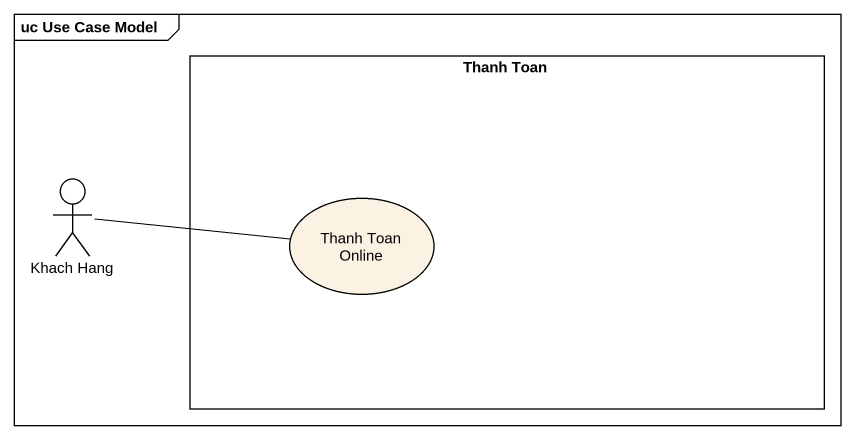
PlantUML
@startuml
mainframe uc Use Case Model
rectangle "Thanh Toan" as Thanh_Toan {
  usecase "Thanh Toan Online" as Thanh_Toan_Online
}
actor "Khach Hang" as Khach_Hang
Khach_Hang -right- Thanh_Toan_Online
@enduml
